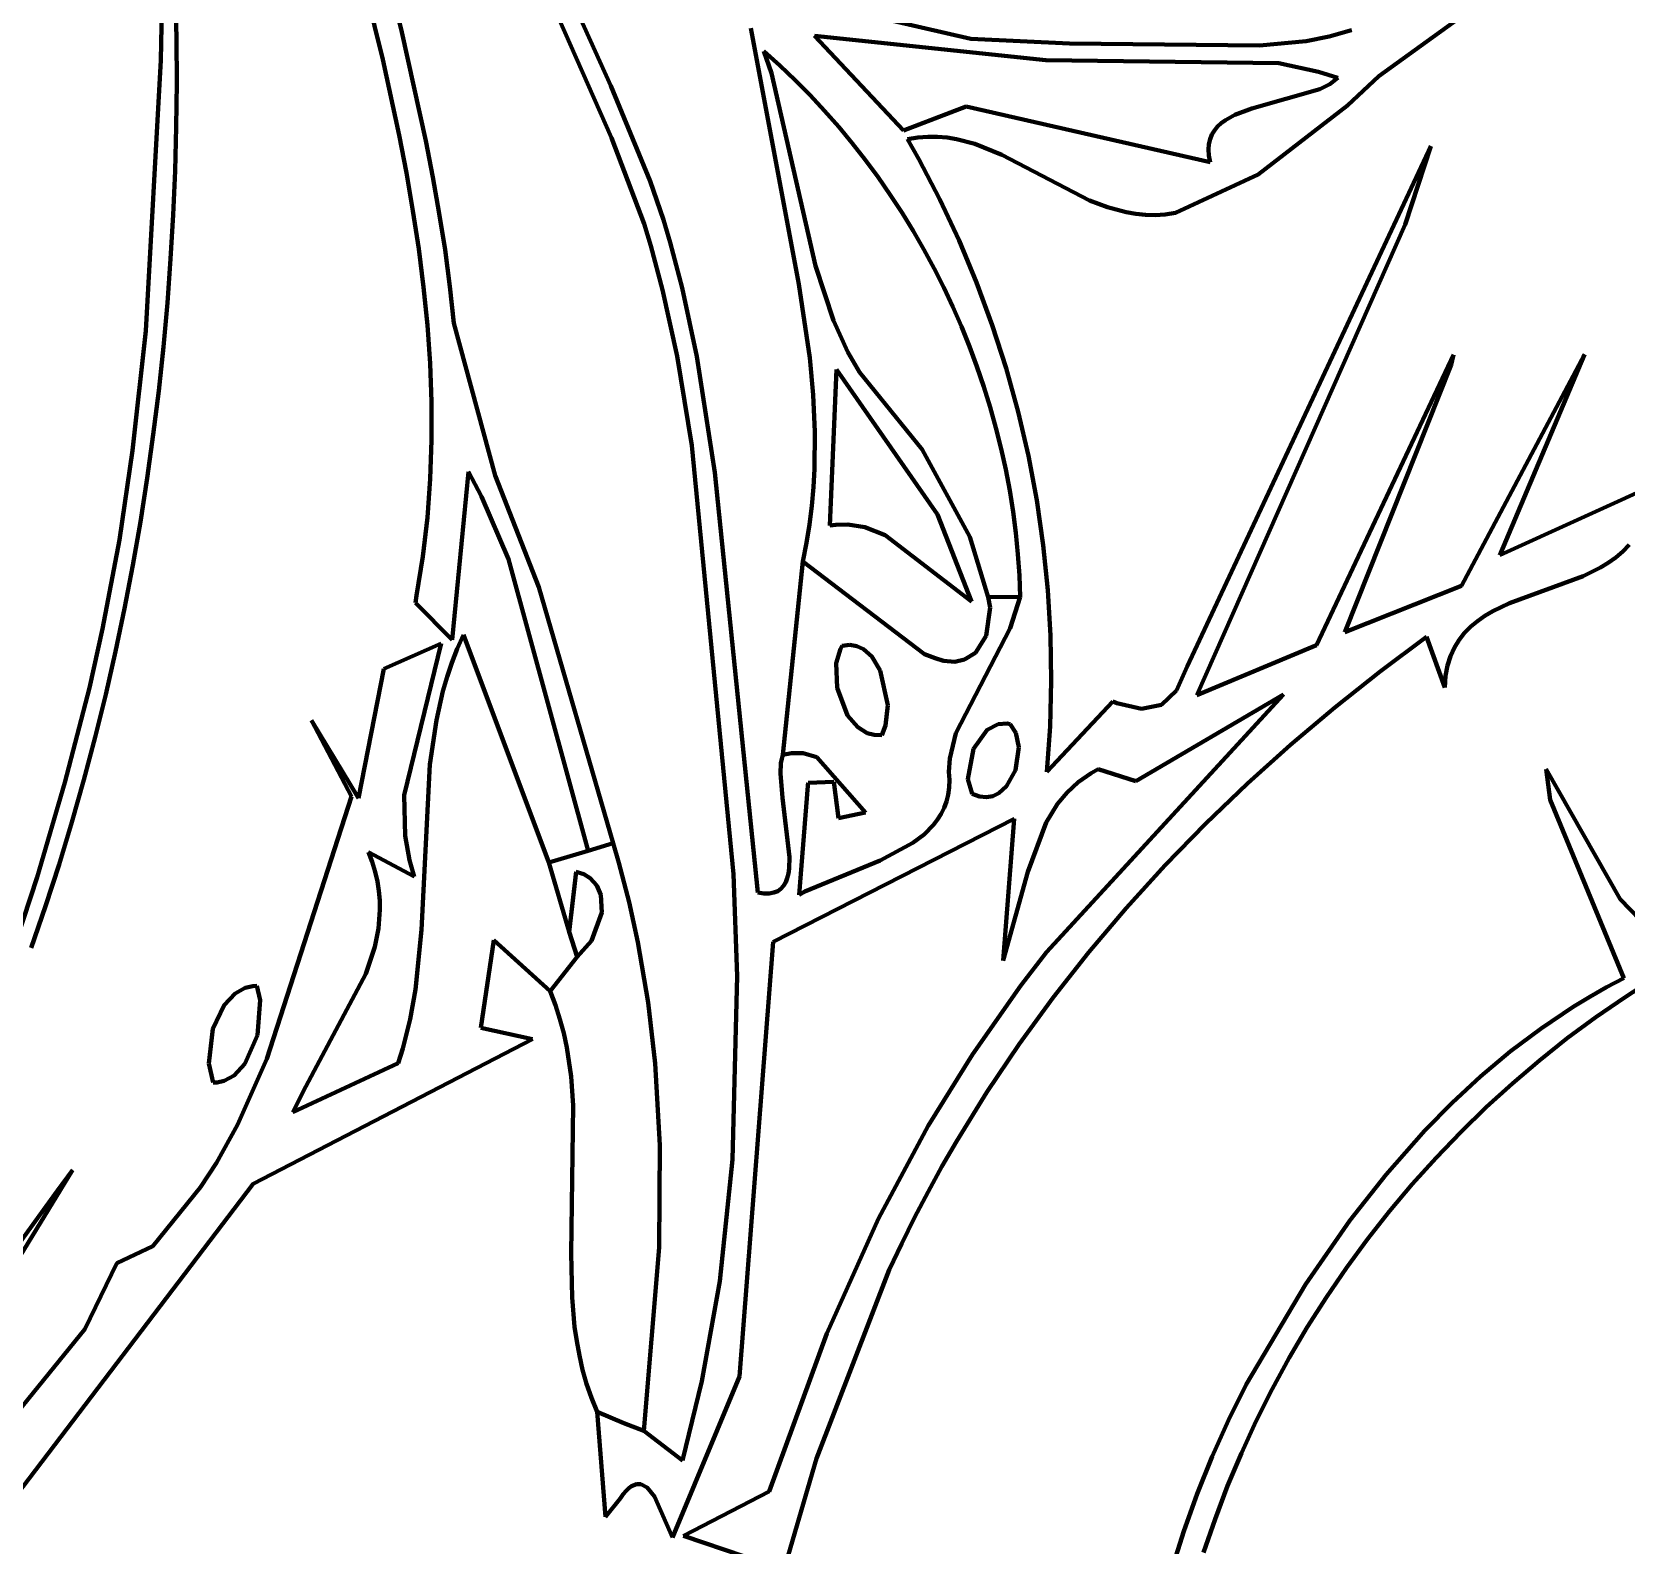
# Model space of a CAD drawing. Header units: millimetres. Extents: x 0 to 10.4, y 0 to 8.2.
# Drawn here: x 8.379 to 9.227, y 2.435 to 3.239 of the extents above; entities that cross this region are included whole.
import ezdxf

# ---------------------------------------------------------------- set-up
doc = ezdxf.new("R2010")
doc.units = ezdxf.units.MM
for name, color, linetype, lineweight in [('color#000000ff', 7, 'CONTINUOUS', 100), ('color#929292ff', 7, 'CONTINUOUS', 100), ('color#ffffffff', 7, 'CONTINUOUS', 100)]:
    doc.layers.add(name, color=color, linetype=linetype, lineweight=lineweight)

msp = doc.modelspace()

# ---------------------------------------------------------------- linework, layer by layer
at = {"layer": 'color#000000ff'}
for p, q in [((8.53913, 3.39231), (8.57569, 3.23902)), ((8.56548, 3.22459), (8.52633, 3.38522)), ((8.4475, 3.22422), (8.44993, 3.3523)), ((8.68709, 3.18297), (8.62357, 3.32679)), ((8.63735, 3.32067), (8.6867, 3.21051)), ((9.1749, 3.27334), (9.09512, 3.21561)), ((8.45537, 3.259), (8.45584, 3.2356)), ((8.81023, 3.2511), (8.87819, 3.23559)), ((8.57569, 3.23902), (8.58844, 3.18136)), ((8.78681, 3.10517), (8.76125, 3.24124)), ((9.06864, 3.23677), (9.08058, 3.24015)), ((8.45584, 3.2356), (8.45595, 3.21219)), ((8.79502, 3.23709), (8.84247, 3.18675)), ((8.91803, 3.22425), (8.79502, 3.23709)), ((8.87819, 3.23559), (8.93065, 3.23312)), ((8.93065, 3.23312), (9.03165, 3.2319)), ((9.03165, 3.2319), (9.05648, 3.23436)), ((9.05648, 3.23436), (9.06864, 3.23677)), ((8.43947, 3.08036), (8.4475, 3.22422)), ((8.57418, 3.18437), (8.56548, 3.22459)), ((8.77662, 3.22142), (8.76821, 3.22896)), ((8.76821, 3.22896), (8.77222, 3.21733)), ((8.7848, 3.21363), (8.77662, 3.22142)), ((9.04198, 3.22253), (8.91803, 3.22425)), ((9.06303, 3.21799), (9.04198, 3.22253)), ((8.77222, 3.21733), (8.79564, 3.11484)), ((8.79275, 3.20558), (8.7848, 3.21363)), ((9.07341, 3.21475), (9.06303, 3.21799)), ((9.06902, 3.21148), (9.07341, 3.21475)), ((9.09512, 3.21561), (9.07852, 3.20003)), ((8.45595, 3.21219), (8.4557, 3.18877)), ((8.6867, 3.21051), (8.70763, 3.15993)), ((8.80047, 3.1973), (8.79275, 3.20558)), ((9.02763, 3.19849), (9.06373, 3.20879)), ((9.06373, 3.20879), (9.06902, 3.21148)), ((8.80795, 3.18879), (8.80047, 3.1973)), ((8.84247, 3.18675), (8.87566, 3.1996)), ((8.87566, 3.1996), (9.00543, 3.17001)), ((9.01864, 3.19513), (9.02763, 3.19849)), ((9.07852, 3.20003), (9.03096, 3.16339)), ((8.4557, 3.18877), (8.45508, 3.16534)), ((8.81518, 3.18006), (8.80795, 3.18879)), ((9.00775, 3.18687), (9.0094, 3.18886)), ((9.0094, 3.18886), (9.01134, 3.19067)), ((9.01134, 3.19067), (9.01354, 3.1923)), ((9.01354, 3.1923), (9.01864, 3.19513)), ((8.57806, 3.16423), (8.57418, 3.18437)), ((8.58844, 3.18136), (8.59218, 3.16208)), ((8.70455, 3.13712), (8.68709, 3.18297)), ((8.82217, 3.17112), (8.81518, 3.18006)), ((8.84999, 3.1831), (8.8446, 3.18222)), ((8.8446, 3.18222), (8.85055, 3.17165)), ((8.85527, 3.18352), (8.84999, 3.1831)), ((8.86045, 3.18349), (8.85527, 3.18352)), ((8.86554, 3.18306), (8.86045, 3.18349)), ((8.87056, 3.18226), (8.86554, 3.18306)), ((8.88036, 3.17969), (8.87056, 3.18226)), ((8.89466, 3.17394), (8.88036, 3.17969)), ((9.00459, 3.17667), (9.00481, 3.17958)), ((9.00481, 3.17958), (9.00543, 3.18225)), ((9.00543, 3.18225), (9.00642, 3.18467)), ((9.00642, 3.18467), (9.00775, 3.18687)), ((8.82891, 3.16198), (8.82217, 3.17112)), ((8.85055, 3.17165), (8.86175, 3.15018)), ((8.94131, 3.14968), (8.89466, 3.17394)), ((8.99326, 2.90195), (9.12273, 3.17851)), ((9.00479, 3.17348), (9.00459, 3.17667)), ((9.00543, 3.17001), (9.00479, 3.17348)), ((9.12273, 3.17851), (9.10913, 3.13686)), ((8.45508, 3.16534), (8.45409, 3.14193)), ((8.58157, 3.14406), (8.57806, 3.16423)), ((8.59218, 3.16208), (8.59559, 3.14275)), ((8.83539, 3.15264), (8.82891, 3.16198)), ((9.03096, 3.16339), (8.98702, 3.14303)), ((8.70763, 3.15993), (8.71476, 3.13932)), ((8.84161, 3.14312), (8.83539, 3.15264)), ((8.86175, 3.15018), (8.87199, 3.12829)), ((8.95094, 3.14598), (8.94131, 3.14968)), ((8.96081, 3.14332), (8.95094, 3.14598)), ((8.45409, 3.14193), (8.45273, 3.11853)), ((8.58464, 3.12386), (8.58157, 3.14406)), ((8.59559, 3.14275), (8.59862, 3.12338)), ((8.70803, 3.12553), (8.70455, 3.13712)), ((8.71476, 3.13932), (8.71831, 3.12731)), ((8.84756, 3.13342), (8.84161, 3.14312)), ((8.96587, 3.14246), (8.96081, 3.14332)), ((8.971, 3.14197), (8.96587, 3.14246)), ((8.97624, 3.14188), (8.971, 3.14197)), ((8.98157, 3.14222), (8.97624, 3.14188)), ((8.98702, 3.14303), (8.98157, 3.14222)), ((9.10913, 3.13686), (8.99841, 2.88671)), ((8.85325, 3.12355), (8.84756, 3.13342)), ((8.87199, 3.12829), (8.88129, 3.10603)), ((8.58721, 3.10361), (8.58464, 3.12386)), ((8.59862, 3.12338), (8.60121, 3.10395)), ((8.71429, 3.1022), (8.70803, 3.12553)), ((8.71831, 3.12731), (8.72466, 3.10315)), ((8.85866, 3.11353), (8.85325, 3.12355)), ((8.45273, 3.11853), (8.451, 3.09515)), ((8.79564, 3.11484), (8.80517, 3.08574)), ((8.86379, 3.10336), (8.85866, 3.11353)), ((8.58924, 3.08333), (8.58721, 3.10361)), ((8.60121, 3.10395), (8.60332, 3.08447)), ((8.72466, 3.10315), (8.73252, 3.06661)), ((8.79258, 3.06602), (8.78681, 3.10517)), ((8.86864, 3.09305), (8.86379, 3.10336)), ((8.88129, 3.10603), (8.88962, 3.08343)), ((8.451, 3.09515), (8.44889, 3.07181)), ((8.72206, 3.06693), (8.71429, 3.1022)), ((8.80517, 3.08574), (8.81288, 3.06904)), ((8.87321, 3.0826), (8.86864, 3.09305)), ((8.43252, 3.01675), (8.43947, 3.08036)), ((8.59067, 3.06299), (8.58924, 3.08333)), ((8.60332, 3.08447), (8.6253, 3.00342)), ((8.87748, 3.07203), (8.87321, 3.0826)), ((8.88962, 3.08343), (8.89699, 3.06052)), ((8.44889, 3.07181), (8.4464, 3.0485)), ((8.81288, 3.06904), (8.81909, 3.0583)), ((8.88146, 3.06135), (8.87748, 3.07203)), ((8.59144, 3.0426), (8.59067, 3.06299)), ((8.72993, 3.01947), (8.72206, 3.06693)), ((8.73252, 3.06661), (8.74209, 3.00509)), ((8.79441, 3.0464), (8.79258, 3.06602)), ((8.88514, 3.05057), (8.88146, 3.06135)), ((8.89699, 3.06052), (8.90338, 3.03733)), ((9.06204, 2.91323), (9.13484, 3.06758)), ((9.13363, 3.06223), (9.07708, 2.92016)), ((9.13484, 3.06758), (9.13363, 3.06223)), ((9.13901, 2.94487), (9.20455, 3.0678)), ((9.20455, 3.0678), (9.15948, 2.96112)), ((8.80676, 3.05971), (8.80315, 2.97683)), ((8.8604, 2.98265), (8.80676, 3.05971)), ((8.81909, 3.0583), (8.85232, 3.0173)), ((8.4464, 3.0485), (8.44353, 3.02523)), ((8.7953, 3.02674), (8.79441, 3.0464)), ((8.88851, 3.03969), (8.88514, 3.05057)), ((8.5915, 3.02215), (8.59144, 3.0426)), ((8.89158, 3.02872), (8.88851, 3.03969)), ((8.90338, 3.03733), (8.9088, 3.0139)), ((9.15948, 2.96112), (9.32394, 3.03604)), ((8.79512, 3.00705), (8.7953, 3.02674)), ((8.89433, 3.01768), (8.89158, 3.02872)), ((8.44353, 3.02523), (8.44028, 3.00202)), ((8.59079, 3.00164), (8.5915, 3.02215)), ((8.75208, 2.79149), (8.72993, 3.01947)), ((8.89676, 3.00656), (8.89433, 3.01768)), ((8.42547, 2.96926), (8.43252, 3.01675)), ((8.85232, 3.0173), (8.87759, 2.97092)), ((8.9088, 3.0139), (8.91322, 2.99025)), ((8.44028, 3.00202), (8.43665, 2.97887)), ((8.58927, 2.98106), (8.59079, 3.00164)), ((8.61118, 3.00531), (8.60246, 2.91605)), ((8.61805, 2.99237), (8.61118, 3.00531)), ((8.6253, 3.00342), (8.64842, 2.94409)), ((8.74209, 3.00509), (8.76501, 2.78176)), ((8.79456, 2.99719), (8.79512, 3.00705)), ((8.89888, 2.99539), (8.89676, 3.00656)), ((8.63245, 2.95894), (8.61805, 2.99237)), ((8.79368, 2.98733), (8.79456, 2.99719)), ((8.90066, 2.98416), (8.89888, 2.99539)), ((8.79244, 2.97745), (8.79368, 2.98733)), ((8.90212, 2.97289), (8.90066, 2.98416)), ((8.91322, 2.99025), (8.91665, 2.96644)), ((8.43665, 2.97887), (8.43262, 2.95579)), ((8.58687, 2.96041), (8.58927, 2.98106)), ((8.79082, 2.96757), (8.79244, 2.97745)), ((8.80315, 2.97683), (8.80647, 2.97723)), ((8.80647, 2.97723), (8.81283, 2.97735)), ((8.81283, 2.97735), (8.82176, 2.976)), ((8.82176, 2.976), (8.8327, 2.9718)), ((8.87848, 2.93651), (8.8604, 2.98265)), ((8.41657, 2.92199), (8.42547, 2.96926)), ((8.78882, 2.95768), (8.79082, 2.96757)), ((8.8327, 2.9718), (8.87848, 2.93651)), ((8.87759, 2.97092), (8.88745, 2.93885)), ((8.90324, 2.96159), (8.90212, 2.97289)), ((8.58353, 2.93968), (8.58687, 2.96041)), ((8.67467, 2.80403), (8.63245, 2.95894)), ((8.90402, 2.95027), (8.90324, 2.96159)), ((8.91665, 2.96644), (8.91908, 2.94248)), ((9.22114, 2.95991), (9.21716, 2.95706)), ((9.22483, 2.96307), (9.22114, 2.95991)), ((9.2282, 2.96659), (9.22483, 2.96307)), ((8.43262, 2.95579), (8.42821, 2.93279)), ((8.85362, 2.90856), (8.78882, 2.95768)), ((8.90446, 2.93893), (8.90402, 2.95027)), ((9.20384, 2.95001), (9.16469, 2.93553)), ((9.21293, 2.95448), (9.20384, 2.95001)), ((9.21716, 2.95706), (9.21293, 2.95448)), ((8.64842, 2.94409), (8.68796, 2.80806)), ((8.91908, 2.94248), (8.92051, 2.91841)), ((9.07708, 2.92016), (9.13901, 2.94487)), ((8.58292, 2.93575), (8.58353, 2.93968)), ((8.60246, 2.91605), (8.58292, 2.93575)), ((8.88848, 2.93321), (8.88643, 2.91821)), ((8.88745, 2.93885), (8.88848, 2.93321)), ((8.89917, 2.92223), (8.90446, 2.93893)), ((9.16469, 2.93553), (9.15569, 2.93126)), ((8.42821, 2.93279), (8.4234, 2.90986)), ((9.14759, 2.92611), (9.14397, 2.92312)), ((9.15151, 2.92881), (9.14759, 2.92611)), ((9.15569, 2.93126), (9.15151, 2.92881)), ((8.40951, 2.89062), (8.41657, 2.92199)), ((8.6051, 2.91139), (8.60836, 2.9188)), ((8.60836, 2.9188), (8.65377, 2.7977)), ((8.87014, 2.86651), (8.89917, 2.92223)), ((8.88643, 2.91821), (8.88062, 2.90928)), ((8.92051, 2.91841), (8.92092, 2.89427)), ((9.12041, 2.9177), (9.09576, 2.8993)), ((9.13016, 2.8908), (9.12041, 2.9177)), ((9.13779, 2.91611), (9.13529, 2.91201)), ((9.14069, 2.9198), (9.13779, 2.91611)), ((9.14397, 2.92312), (9.14069, 2.9198)), ((8.4234, 2.90986), (8.4182, 2.88703)), ((8.56617, 2.90064), (8.59657, 2.91412)), ((8.59657, 2.91412), (8.57689, 2.83362)), ((8.60223, 2.90392), (8.6051, 2.91139)), ((8.80667, 2.90375), (8.80888, 2.91136)), ((8.80888, 2.91136), (8.80976, 2.91299)), ((8.80976, 2.91299), (8.81389, 2.91341)), ((8.81389, 2.91341), (8.81766, 2.91275)), ((8.81766, 2.91275), (8.82107, 2.91113)), ((8.82107, 2.91113), (8.82548, 2.90718)), ((8.85922, 2.90634), (8.85362, 2.90856)), ((8.88062, 2.90928), (8.87486, 2.90558)), ((8.99841, 2.88671), (9.06204, 2.91323)), ((9.13529, 2.91201), (9.13325, 2.90747)), ((8.5527, 2.8319), (8.56617, 2.90064)), ((8.59971, 2.89637), (8.60223, 2.90392)), ((8.80708, 2.89054), (8.80667, 2.90375)), ((8.82548, 2.90718), (8.83, 2.89976)), ((8.83, 2.89976), (8.83403, 2.88146)), ((8.86362, 2.90494), (8.85922, 2.90634)), ((8.86962, 2.90442), (8.86362, 2.90494)), ((8.87486, 2.90558), (8.86962, 2.90442)), ((8.98763, 2.88913), (8.99326, 2.90195)), ((9.09576, 2.8993), (9.07166, 2.88015)), ((9.13168, 2.90244), (9.13064, 2.8969)), ((9.13325, 2.90747), (9.13168, 2.90244)), ((8.39649, 2.8403), (8.40951, 2.89062)), ((8.59752, 2.88876), (8.59971, 2.89637)), ((8.81265, 2.87591), (8.80708, 2.89054)), ((8.92092, 2.89427), (8.92031, 2.87008)), ((9.13064, 2.8969), (9.13016, 2.8908)), ((8.4182, 2.88703), (8.4126, 2.8643)), ((8.59403, 2.87337), (8.59752, 2.88876)), ((8.91848, 2.75005), (9.04451, 2.88703)), ((8.91867, 2.84589), (8.95378, 2.8833)), ((8.95378, 2.8833), (8.95585, 2.88244)), ((8.95585, 2.88244), (8.96893, 2.87937)), ((9.04451, 2.88703), (8.96585, 2.84097)), ((8.97952, 2.8816), (8.98763, 2.88913)), ((8.81804, 2.86962), (8.81265, 2.87591)), ((8.83403, 2.88146), (8.83291, 2.87064)), ((8.96893, 2.87937), (8.97952, 2.8816)), ((9.07166, 2.88015), (9.04814, 2.86027)), ((8.54884, 2.83285), (8.52759, 2.87331)), ((8.52759, 2.87331), (8.5527, 2.8319)), ((8.59061, 2.84991), (8.59403, 2.87337)), ((8.82302, 2.86657), (8.81804, 2.86962)), ((8.82676, 2.86553), (8.82302, 2.86657)), ((8.83081, 2.86541), (8.82676, 2.86553)), ((8.83291, 2.87064), (8.83081, 2.86541)), ((8.86698, 2.8531), (8.87014, 2.86651)), ((8.88695, 2.8682), (8.87958, 2.85817)), ((8.89265, 2.8712), (8.88695, 2.8682)), ((8.89748, 2.87158), (8.89265, 2.8712)), ((8.89917, 2.87128), (8.89748, 2.87158)), ((8.90207, 2.86663), (8.89917, 2.87128)), ((8.90372, 2.85908), (8.90207, 2.86663)), ((8.92031, 2.87008), (8.91867, 2.84589)), ((8.4126, 2.8643), (8.4066, 2.84167)), ((8.87958, 2.85817), (8.87655, 2.84198)), ((8.90196, 2.84692), (8.90372, 2.85908)), ((9.04814, 2.86027), (9.02526, 2.83966)), ((8.58607, 2.76203), (8.59061, 2.84991)), ((8.77696, 2.84512), (8.77722, 2.85056)), ((8.77722, 2.85056), (8.77764, 2.85291)), ((8.77764, 2.85291), (8.77828, 2.855)), ((8.77828, 2.855), (8.78285, 2.85588)), ((8.78285, 2.85588), (8.78905, 2.85588)), ((8.78905, 2.85588), (8.79625, 2.85375)), ((8.79625, 2.85375), (8.8222, 2.82437)), ((8.8665, 2.84602), (8.86698, 2.8531)), ((8.38171, 2.7899), (8.39649, 2.8403)), ((8.4066, 2.84167), (8.4002, 2.81915)), ((8.77809, 2.83213), (8.77696, 2.84512)), ((8.79163, 2.84018), (8.7915, 2.83859)), ((8.80534, 2.84064), (8.79163, 2.84018)), ((8.80792, 2.82128), (8.80534, 2.84064)), ((8.86678, 2.84167), (8.8665, 2.84602)), ((8.86664, 2.83758), (8.86678, 2.84167)), ((8.87655, 2.84198), (8.87883, 2.83424)), ((8.89719, 2.83825), (8.90196, 2.84692)), ((8.93527, 2.84049), (8.92938, 2.83503)), ((8.94212, 2.8453), (8.93527, 2.84049)), ((8.94595, 2.84744), (8.94212, 2.8453)), ((8.96585, 2.84097), (8.94595, 2.84744)), ((9.02526, 2.83966), (9.00305, 2.81833)), ((9.18615, 2.83098), (9.18416, 2.84738)), ((9.18416, 2.84738), (9.22348, 2.77834)), ((8.50381, 2.69345), (8.54884, 2.83285)), ((8.57689, 2.83362), (8.5774, 2.812)), ((8.78183, 2.80052), (8.77809, 2.83213)), ((8.7915, 2.83859), (8.78699, 2.78062)), ((8.86522, 2.83013), (8.86612, 2.83374)), ((8.86612, 2.83374), (8.86664, 2.83758)), ((8.87883, 2.83424), (8.8828, 2.83275)), ((8.8828, 2.83275), (8.88652, 2.8324)), ((8.88652, 2.8324), (8.88998, 2.83305)), ((8.88998, 2.83305), (8.89312, 2.83459)), ((8.89312, 2.83459), (8.89719, 2.83825)), ((8.92938, 2.83503), (8.92436, 2.829)), ((8.8222, 2.82437), (8.80792, 2.82128)), ((8.86055, 2.82056), (8.86242, 2.82355)), ((8.86242, 2.82355), (8.86398, 2.82673)), ((8.86398, 2.82673), (8.86522, 2.83013)), ((8.92436, 2.829), (8.91822, 2.81903)), ((9.22534, 2.73628), (9.18615, 2.83098)), ((8.4002, 2.81915), (8.39339, 2.79676)), ((8.90132, 2.82101), (8.77308, 2.7556)), ((8.85334, 2.81265), (8.8584, 2.81775)), ((8.8584, 2.81775), (8.86055, 2.82056)), ((8.89544, 2.74573), (8.90132, 2.82101)), ((8.91822, 2.81903), (8.90847, 2.79278)), ((9.00305, 2.81833), (8.98158, 2.79629)), ((8.5774, 2.812), (8.57972, 2.79899)), ((8.68796, 2.80806), (8.67467, 2.80403)), ((8.83, 2.79887), (8.84742, 2.80815)), ((8.84742, 2.80815), (8.85334, 2.81265)), ((8.58223, 2.79031), (8.55786, 2.8033)), ((8.55786, 2.8033), (8.55989, 2.79806)), ((8.55989, 2.79806), (8.56149, 2.79288)), ((8.57972, 2.79899), (8.58223, 2.79031)), ((8.65377, 2.7977), (8.66464, 2.76086)), ((8.78161, 2.79454), (8.78183, 2.80052)), ((8.78999, 2.78227), (8.83, 2.79887)), ((8.3707, 2.75651), (8.38171, 2.7899)), ((8.39339, 2.79676), (8.38618, 2.77449)), ((8.56149, 2.79288), (8.56267, 2.78773)), ((8.75403, 2.73743), (8.75208, 2.79149)), ((8.77975, 2.78724), (8.78061, 2.78942)), ((8.78061, 2.78942), (8.78122, 2.79186)), ((8.78122, 2.79186), (8.78161, 2.79454)), ((8.90847, 2.79278), (8.89544, 2.74573)), ((8.98158, 2.79629), (8.96087, 2.77355)), ((8.56267, 2.78773), (8.56347, 2.78264)), ((8.56347, 2.78264), (8.5639, 2.77759)), ((8.76501, 2.78176), (8.76822, 2.78131)), ((8.76822, 2.78131), (8.77102, 2.78131)), ((8.77102, 2.78131), (8.77344, 2.78175)), ((8.77344, 2.78175), (8.7755, 2.78258)), ((8.7755, 2.78258), (8.77722, 2.7838)), ((8.77722, 2.7838), (8.77863, 2.78536)), ((8.77863, 2.78536), (8.77975, 2.78724)), ((8.78699, 2.78062), (8.78999, 2.78227)), ((8.38618, 2.77449), (8.37855, 2.75236)), ((8.56398, 2.77258), (8.56317, 2.76268)), ((8.5639, 2.77759), (8.56398, 2.77258)), ((8.96087, 2.77355), (8.94099, 2.7501)), ((9.22348, 2.77834), (9.23429, 2.76703)), ((8.56317, 2.76268), (8.56122, 2.75294)), ((8.58285, 2.73017), (8.58607, 2.76203)), ((8.62453, 2.75649), (8.61774, 2.70989)), ((8.65451, 2.72935), (8.62453, 2.75649)), ((8.66464, 2.76086), (8.66886, 2.74768)), ((8.77308, 2.7556), (8.75516, 2.52459)), ((8.56122, 2.75294), (8.55652, 2.73857)), ((8.66886, 2.74768), (8.65451, 2.72935)), ((8.90474, 2.73234), (8.91848, 2.75005)), ((8.94099, 2.7501), (8.92196, 2.72597)), ((8.55652, 2.73857), (8.52458, 2.67867)), ((8.58004, 2.71441), (8.58285, 2.73017)), ((8.75154, 2.63993), (8.75403, 2.73743)), ((8.87902, 2.69577), (8.90474, 2.73234)), ((9.20725, 2.72638), (9.21621, 2.73147)), ((9.21621, 2.73147), (9.22534, 2.73628)), ((9.24197, 2.73638), (9.22605, 2.72623)), ((8.92196, 2.72597), (8.90385, 2.70115)), ((9.18139, 2.7096), (9.19846, 2.72104)), ((9.19846, 2.72104), (9.20725, 2.72638)), ((9.22605, 2.72623), (9.2105, 2.71554)), ((8.57615, 2.69882), (8.58004, 2.71441)), ((9.2105, 2.71554), (9.19532, 2.70432)), ((8.61774, 2.70989), (8.64518, 2.70393)), ((9.16499, 2.69723), (9.18139, 2.7096)), ((9.19532, 2.70432), (9.18054, 2.69258)), ((8.64518, 2.70393), (8.49668, 2.62705)), ((8.57374, 2.6911), (8.57615, 2.69882)), ((8.85554, 2.65778), (8.87902, 2.69577)), ((8.90385, 2.70115), (8.8867, 2.67566)), ((9.14924, 2.684), (9.16499, 2.69723)), ((8.4883, 2.65836), (8.50381, 2.69345)), ((8.51771, 2.66513), (8.57374, 2.6911)), ((9.18054, 2.69258), (9.16615, 2.68035)), ((8.52458, 2.67867), (8.51771, 2.66513)), ((9.13413, 2.66999), (9.14924, 2.684)), ((9.16615, 2.68035), (9.15218, 2.66764)), ((8.8867, 2.67566), (8.87055, 2.6495)), ((9.11964, 2.65525), (9.13413, 2.66999)), ((9.15218, 2.66764), (9.13865, 2.65447)), ((8.47708, 2.63816), (8.4883, 2.65836)), ((8.82917, 2.60859), (8.85554, 2.65778)), ((9.09906, 2.63198), (9.11964, 2.65525)), ((9.13865, 2.65447), (9.12555, 2.64086)), ((8.87055, 2.6495), (8.86286, 2.63617)), ((8.46861, 2.62513), (8.47708, 2.63816)), ((8.74466, 2.57532), (8.75154, 2.63993)), ((9.12555, 2.64086), (9.11292, 2.62681)), ((8.4006, 2.63425), (8.33662, 2.52982)), ((8.39258, 2.62341), (8.4006, 2.63425)), ((8.86286, 2.63617), (8.85544, 2.62268)), ((9.0798, 2.6075), (9.09906, 2.63198)), ((8.3517, 2.56709), (8.39258, 2.62341)), ((8.49668, 2.62705), (8.354, 2.4396)), ((8.44327, 2.59378), (8.46861, 2.62513)), ((8.85544, 2.62268), (8.8483, 2.60902)), ((9.11292, 2.62681), (9.10076, 2.61236)), ((9.10076, 2.61236), (9.08908, 2.59751)), ((8.80159, 2.54748), (8.82917, 2.60859)), ((8.8483, 2.60902), (8.84144, 2.59521)), ((9.0561, 2.57342), (9.0798, 2.6075)), ((8.84144, 2.59521), (8.83486, 2.58123)), ((9.08908, 2.59751), (9.0779, 2.58228)), ((8.42408, 2.58474), (8.44327, 2.59378)), ((8.40705, 2.54973), (8.42408, 2.58474)), ((8.83486, 2.58123), (8.79613, 2.48095)), ((9.0779, 2.58228), (9.06723, 2.56669)), ((8.73516, 2.52204), (8.74466, 2.57532)), ((9.02458, 2.5204), (9.0561, 2.57342)), ((9.06723, 2.56669), (9.05709, 2.55075)), ((8.33869, 2.46543), (8.40705, 2.54973)), ((8.77105, 2.46346), (8.80159, 2.54748)), ((9.05709, 2.55075), (9.04748, 2.53449)), ((9.04748, 2.53449), (9.03843, 2.51791)), ((8.75516, 2.52459), (8.71965, 2.43897)), ((8.72483, 2.47994), (8.73516, 2.52204)), ((9.01515, 2.50136), (9.02458, 2.5204)), ((9.03843, 2.51791), (9.02995, 2.50104)), ((8.68398, 2.44992), (8.67949, 2.50578)), ((8.67949, 2.50578), (8.69363, 2.49985)), ((9.00649, 2.48197), (9.01515, 2.50136)), ((9.02995, 2.50104), (9.02204, 2.48389)), ((8.69363, 2.49985), (8.70429, 2.49571)), ((8.70429, 2.49571), (8.72483, 2.47994)), ((9.02204, 2.48389), (9.01473, 2.46649)), ((8.79613, 2.48095), (8.76802, 2.3845)), ((8.9986, 2.46229), (9.00649, 2.48197)), ((8.70036, 2.46736), (8.69773, 2.46623)), ((8.7028, 2.46735), (8.70036, 2.46736)), ((8.70614, 2.46558), (8.7028, 2.46735)), ((8.69187, 2.45999), (8.68398, 2.44992)), ((8.69342, 2.4621), (8.69187, 2.45999)), ((8.6949, 2.46383), (8.69342, 2.4621)), ((8.69634, 2.4652), (8.6949, 2.46383)), ((8.69773, 2.46623), (8.69634, 2.4652)), ((8.71003, 2.46075), (8.70614, 2.46558)), ((8.71965, 2.43897), (8.71003, 2.46075)), ((8.72546, 2.4399), (8.77105, 2.46346)), ((8.99148, 2.44232), (8.9986, 2.46229)), ((9.01473, 2.46649), (9.00803, 2.44883)), ((8.98514, 2.4221), (8.99148, 2.44232)), ((9.00803, 2.44883), (9.00195, 2.43095)), ((8.75793, 2.42882), (8.72546, 2.4399))]:
    msp.add_line(p, q, dxfattribs=at)
at = {"layer": 'color#929292ff'}
for p, q in [((8.77828, 2.855), (8.78882, 2.95768)), ((8.78882, 2.95768), (8.85362, 2.90856)), ((8.88643, 2.91821), (8.88848, 2.93321)), ((8.88745, 2.93885), (8.90446, 2.93893)), ((8.88848, 2.93321), (8.88745, 2.93885)), ((8.90446, 2.93893), (8.89917, 2.92223)), ((8.89917, 2.92223), (8.87014, 2.86651)), ((8.88062, 2.90928), (8.88643, 2.91821)), ((8.80888, 2.91136), (8.80667, 2.90375)), ((8.80976, 2.91299), (8.80888, 2.91136)), ((8.81389, 2.91341), (8.80976, 2.91299)), ((8.81766, 2.91275), (8.81389, 2.91341)), ((8.82107, 2.91113), (8.81766, 2.91275)), ((8.82548, 2.90718), (8.82107, 2.91113)), ((8.85362, 2.90856), (8.85922, 2.90634)), ((8.87486, 2.90558), (8.88062, 2.90928)), ((8.80667, 2.90375), (8.80708, 2.89054)), ((8.83, 2.89976), (8.82548, 2.90718)), ((8.83403, 2.88146), (8.83, 2.89976)), ((8.85922, 2.90634), (8.86362, 2.90494)), ((8.86362, 2.90494), (8.86962, 2.90442)), ((8.86962, 2.90442), (8.87486, 2.90558)), ((8.80708, 2.89054), (8.81265, 2.87591)), ((8.81265, 2.87591), (8.81804, 2.86962)), ((8.83291, 2.87064), (8.83403, 2.88146)), ((8.81804, 2.86962), (8.82302, 2.86657)), ((8.82302, 2.86657), (8.82676, 2.86553)), ((8.82676, 2.86553), (8.83081, 2.86541)), ((8.83081, 2.86541), (8.83291, 2.87064)), ((8.87014, 2.86651), (8.86698, 2.8531)), ((8.87958, 2.85817), (8.88695, 2.8682)), ((8.88695, 2.8682), (8.89265, 2.8712)), ((8.89265, 2.8712), (8.89748, 2.87158)), ((8.89748, 2.87158), (8.89917, 2.87128)), ((8.89917, 2.87128), (8.90207, 2.86663)), ((8.90207, 2.86663), (8.90372, 2.85908)), ((8.87655, 2.84198), (8.87958, 2.85817)), ((8.90372, 2.85908), (8.90196, 2.84692)), ((8.78285, 2.85588), (8.77828, 2.855)), ((8.78905, 2.85588), (8.78285, 2.85588)), ((8.79625, 2.85375), (8.78905, 2.85588)), ((8.8222, 2.82437), (8.79625, 2.85375)), ((8.86698, 2.8531), (8.8665, 2.84602)), ((8.7915, 2.83859), (8.79163, 2.84018)), ((8.79163, 2.84018), (8.80534, 2.84064)), ((8.80534, 2.84064), (8.80792, 2.82128)), ((8.8665, 2.84602), (8.86678, 2.84167)), ((8.86678, 2.84167), (8.86664, 2.83758)), ((8.87883, 2.83424), (8.87655, 2.84198)), ((8.90196, 2.84692), (8.89719, 2.83825)), ((8.78699, 2.78062), (8.7915, 2.83859)), ((8.86612, 2.83374), (8.86522, 2.83013)), ((8.86664, 2.83758), (8.86612, 2.83374)), ((8.8828, 2.83275), (8.87883, 2.83424)), ((8.88652, 2.8324), (8.8828, 2.83275)), ((8.88998, 2.83305), (8.88652, 2.8324)), ((8.89312, 2.83459), (8.88998, 2.83305)), ((8.89719, 2.83825), (8.89312, 2.83459)), ((8.80792, 2.82128), (8.8222, 2.82437)), ((8.86242, 2.82355), (8.86055, 2.82056)), ((8.86398, 2.82673), (8.86242, 2.82355)), ((8.86522, 2.83013), (8.86398, 2.82673)), ((8.8584, 2.81775), (8.85334, 2.81265)), ((8.86055, 2.82056), (8.8584, 2.81775)), ((8.67467, 2.80403), (8.68796, 2.80806)), ((8.68796, 2.80806), (8.69106, 2.79764)), ((8.84742, 2.80815), (8.83, 2.79887)), ((8.85334, 2.81265), (8.84742, 2.80815)), ((8.65377, 2.7977), (8.67467, 2.80403)), ((8.66464, 2.76086), (8.65377, 2.7977)), ((8.69106, 2.79764), (8.69658, 2.77664)), ((8.83, 2.79887), (8.78999, 2.78227)), ((8.66832, 2.7928), (8.66464, 2.76086)), ((8.67243, 2.79147), (8.66832, 2.7928)), ((8.67575, 2.78949), (8.67243, 2.79147)), ((8.67936, 2.78552), (8.67575, 2.78949)), ((8.68146, 2.78062), (8.67936, 2.78552)), ((8.68196, 2.7712), (8.68146, 2.78062)), ((8.78999, 2.78227), (8.78699, 2.78062)), ((8.69658, 2.77664), (8.70122, 2.75545)), ((8.67653, 2.75606), (8.68196, 2.7712)), ((8.66886, 2.74768), (8.67653, 2.75606)), ((8.70122, 2.75545), (8.70664, 2.72337)), ((8.65451, 2.72935), (8.66886, 2.74768)), ((8.48702, 2.72819), (8.49238, 2.73115)), ((8.49238, 2.73115), (8.49637, 2.73211)), ((8.49637, 2.73211), (8.49849, 2.73226)), ((8.49849, 2.73226), (8.50037, 2.72457)), ((8.47512, 2.70943), (8.48112, 2.72198)), ((8.48112, 2.72198), (8.48702, 2.72819)), ((8.50037, 2.72457), (8.49885, 2.70592)), ((8.65734, 2.72197), (8.65451, 2.72935)), ((8.65974, 2.71452), (8.65734, 2.72197)), ((8.70664, 2.72337), (8.71033, 2.69099)), ((8.66173, 2.707), (8.65974, 2.71452)), ((8.473, 2.69087), (8.47512, 2.70943)), ((8.49885, 2.70592), (8.49224, 2.69072)), ((8.66336, 2.69942), (8.66173, 2.707)), ((8.66564, 2.6841), (8.66336, 2.69942)), ((8.47539, 2.68081), (8.473, 2.69087)), ((8.49224, 2.69072), (8.48648, 2.68447)), ((8.71033, 2.69099), (8.71282, 2.64754)), ((8.47743, 2.68084), (8.47539, 2.68081)), ((8.48128, 2.68164), (8.47743, 2.68084)), ((8.48648, 2.68447), (8.48128, 2.68164)), ((8.66683, 2.66861), (8.66564, 2.6841)), ((8.66566, 2.58997), (8.66683, 2.66861)), ((8.71282, 2.64754), (8.71249, 2.59306)), ((8.66616, 2.5665), (8.66566, 2.58997)), ((8.71249, 2.59306), (8.70429, 2.49571)), ((8.66753, 2.55101), (8.66616, 2.5665)), ((8.66863, 2.54333), (8.66753, 2.55101)), ((8.67004, 2.5357), (8.66863, 2.54333)), ((8.67179, 2.52813), (8.67004, 2.5357)), ((8.67393, 2.52061), (8.67179, 2.52813)), ((8.67649, 2.51316), (8.67393, 2.52061)), ((8.67949, 2.50578), (8.67649, 2.51316)), ((8.69363, 2.49985), (8.67949, 2.50578)), ((8.70429, 2.49571), (8.69363, 2.49985))]:
    msp.add_line(p, q, dxfattribs=at)
at = {"layer": 'color#ffffffff'}
for p, q in [((8.57569, 3.23902), (8.53913, 3.39231)), ((8.52633, 3.38522), (8.56548, 3.22459)), ((8.44993, 3.3523), (8.4475, 3.22422)), ((8.62357, 3.32679), (8.68709, 3.18297)), ((8.6867, 3.21051), (8.63735, 3.32067)), ((9.09512, 3.21561), (9.1749, 3.27334)), ((8.45584, 3.2356), (8.45537, 3.259)), ((8.87819, 3.23559), (8.81023, 3.2511)), ((8.58844, 3.18136), (8.57569, 3.23902)), ((8.76125, 3.24124), (8.78681, 3.10517)), ((9.08058, 3.24015), (9.06864, 3.23677)), ((8.45595, 3.21219), (8.45584, 3.2356)), ((8.79502, 3.23709), (8.91803, 3.22425)), ((8.84247, 3.18675), (8.79502, 3.23709)), ((8.93065, 3.23312), (8.87819, 3.23559)), ((9.03165, 3.2319), (8.93065, 3.23312)), ((9.05648, 3.23436), (9.03165, 3.2319)), ((9.06864, 3.23677), (9.05648, 3.23436)), ((8.4475, 3.22422), (8.43947, 3.08036)), ((8.56548, 3.22459), (8.57418, 3.18437)), ((8.76821, 3.22896), (8.77662, 3.22142)), ((8.77222, 3.21733), (8.76821, 3.22896)), ((8.77662, 3.22142), (8.7848, 3.21363)), ((8.91803, 3.22425), (9.04198, 3.22253)), ((9.04198, 3.22253), (9.06303, 3.21799)), ((8.79564, 3.11484), (8.77222, 3.21733)), ((8.7848, 3.21363), (8.79275, 3.20558)), ((9.06303, 3.21799), (9.07341, 3.21475)), ((9.07341, 3.21475), (9.06902, 3.21148)), ((9.07852, 3.20003), (9.09512, 3.21561)), ((8.4557, 3.18877), (8.45595, 3.21219)), ((8.70763, 3.15993), (8.6867, 3.21051)), ((8.79275, 3.20558), (8.80047, 3.1973)), ((9.06373, 3.20879), (9.02763, 3.19849)), ((9.06902, 3.21148), (9.06373, 3.20879)), ((8.80047, 3.1973), (8.80795, 3.18879)), ((8.87566, 3.1996), (8.84247, 3.18675)), ((9.00543, 3.17001), (8.87566, 3.1996)), ((9.02763, 3.19849), (9.01864, 3.19513)), ((9.03096, 3.16339), (9.07852, 3.20003)), ((8.45508, 3.16534), (8.4557, 3.18877)), ((8.80795, 3.18879), (8.81518, 3.18006)), ((9.0094, 3.18886), (9.00775, 3.18687)), ((9.01134, 3.19067), (9.0094, 3.18886)), ((9.01354, 3.1923), (9.01134, 3.19067)), ((9.01864, 3.19513), (9.01354, 3.1923)), ((8.57418, 3.18437), (8.57806, 3.16423)), ((8.59218, 3.16208), (8.58844, 3.18136)), ((8.68709, 3.18297), (8.70455, 3.13712)), ((8.81518, 3.18006), (8.82217, 3.17112)), ((8.8446, 3.18222), (8.84999, 3.1831)), ((8.85055, 3.17165), (8.8446, 3.18222)), ((8.84999, 3.1831), (8.85527, 3.18352)), ((8.85527, 3.18352), (8.86045, 3.18349)), ((8.86045, 3.18349), (8.86554, 3.18306)), ((8.86554, 3.18306), (8.87056, 3.18226)), ((8.87056, 3.18226), (8.88036, 3.17969)), ((8.88036, 3.17969), (8.89466, 3.17394)), ((9.00481, 3.17958), (9.00459, 3.17667)), ((9.00543, 3.18225), (9.00481, 3.17958)), ((9.00642, 3.18467), (9.00543, 3.18225)), ((9.00775, 3.18687), (9.00642, 3.18467)), ((8.82217, 3.17112), (8.82891, 3.16198)), ((8.86175, 3.15018), (8.85055, 3.17165)), ((8.89466, 3.17394), (8.94131, 3.14968)), ((9.12273, 3.17851), (8.99326, 2.90195)), ((9.00459, 3.17667), (9.00479, 3.17348)), ((9.00479, 3.17348), (9.00543, 3.17001)), ((9.10913, 3.13686), (9.12273, 3.17851)), ((8.45409, 3.14193), (8.45508, 3.16534)), ((8.57806, 3.16423), (8.58157, 3.14406)), ((8.59559, 3.14275), (8.59218, 3.16208)), ((8.82891, 3.16198), (8.83539, 3.15264)), ((8.98702, 3.14303), (9.03096, 3.16339)), ((8.71476, 3.13932), (8.70763, 3.15993)), ((8.83539, 3.15264), (8.84161, 3.14312)), ((8.87199, 3.12829), (8.86175, 3.15018)), ((8.94131, 3.14968), (8.95094, 3.14598)), ((8.95094, 3.14598), (8.96081, 3.14332)), ((8.45273, 3.11853), (8.45409, 3.14193)), ((8.58157, 3.14406), (8.58464, 3.12386)), ((8.59862, 3.12338), (8.59559, 3.14275)), ((8.70455, 3.13712), (8.70803, 3.12553)), ((8.71831, 3.12731), (8.71476, 3.13932)), ((8.84161, 3.14312), (8.84756, 3.13342)), ((8.96081, 3.14332), (8.96587, 3.14246)), ((8.96587, 3.14246), (8.971, 3.14197)), ((8.971, 3.14197), (8.97624, 3.14188)), ((8.97624, 3.14188), (8.98157, 3.14222)), ((8.98157, 3.14222), (8.98702, 3.14303)), ((8.99841, 2.88671), (9.10913, 3.13686)), ((8.84756, 3.13342), (8.85325, 3.12355)), ((8.88129, 3.10603), (8.87199, 3.12829)), ((8.58464, 3.12386), (8.58721, 3.10361)), ((8.60121, 3.10395), (8.59862, 3.12338)), ((8.70803, 3.12553), (8.71429, 3.1022)), ((8.72466, 3.10315), (8.71831, 3.12731)), ((8.85325, 3.12355), (8.85866, 3.11353)), ((8.451, 3.09515), (8.45273, 3.11853)), ((8.80517, 3.08574), (8.79564, 3.11484)), ((8.85866, 3.11353), (8.86379, 3.10336)), ((8.58721, 3.10361), (8.58924, 3.08333)), ((8.60332, 3.08447), (8.60121, 3.10395)), ((8.73252, 3.06661), (8.72466, 3.10315)), ((8.78681, 3.10517), (8.79258, 3.06602)), ((8.86379, 3.10336), (8.86864, 3.09305)), ((8.88962, 3.08343), (8.88129, 3.10603)), ((8.44889, 3.07181), (8.451, 3.09515)), ((8.71429, 3.1022), (8.72206, 3.06693)), ((8.81288, 3.06904), (8.80517, 3.08574)), ((8.86864, 3.09305), (8.87321, 3.0826)), ((8.43947, 3.08036), (8.43252, 3.01675)), ((8.58924, 3.08333), (8.59067, 3.06299)), ((8.6253, 3.00342), (8.60332, 3.08447)), ((8.87321, 3.0826), (8.87748, 3.07203)), ((8.89699, 3.06052), (8.88962, 3.08343)), ((8.4464, 3.0485), (8.44889, 3.07181)), ((8.81909, 3.0583), (8.81288, 3.06904)), ((8.87748, 3.07203), (8.88146, 3.06135)), ((8.59067, 3.06299), (8.59144, 3.0426)), ((8.72206, 3.06693), (8.72993, 3.01947)), ((8.74209, 3.00509), (8.73252, 3.06661)), ((8.79258, 3.06602), (8.79441, 3.0464)), ((8.88146, 3.06135), (8.88514, 3.05057)), ((8.90338, 3.03733), (8.89699, 3.06052)), ((9.13484, 3.06758), (9.06204, 2.91323)), ((9.07708, 2.92016), (9.13363, 3.06223)), ((9.13363, 3.06223), (9.13484, 3.06758)), ((9.20455, 3.0678), (9.13901, 2.94487)), ((9.15948, 2.96112), (9.20455, 3.0678)), ((8.80315, 2.97683), (8.80676, 3.05971)), ((8.80676, 3.05971), (8.8604, 2.98265)), ((8.85232, 3.0173), (8.81909, 3.0583)), ((8.44353, 3.02523), (8.4464, 3.0485)), ((8.79441, 3.0464), (8.7953, 3.02674)), ((8.88514, 3.05057), (8.88851, 3.03969)), ((8.59144, 3.0426), (8.5915, 3.02215)), ((8.88851, 3.03969), (8.89158, 3.02872)), ((8.9088, 3.0139), (8.90338, 3.03733)), ((9.32394, 3.03604), (9.15948, 2.96112)), ((8.7953, 3.02674), (8.79512, 3.00705)), ((8.89158, 3.02872), (8.89433, 3.01768)), ((8.44028, 3.00202), (8.44353, 3.02523)), ((8.5915, 3.02215), (8.59079, 3.00164)), ((8.72993, 3.01947), (8.75208, 2.79149)), ((8.89433, 3.01768), (8.89676, 3.00656)), ((8.43252, 3.01675), (8.42547, 2.96926)), ((8.87759, 2.97092), (8.85232, 3.0173)), ((8.91322, 2.99025), (8.9088, 3.0139)), ((8.43665, 2.97887), (8.44028, 3.00202)), ((8.59079, 3.00164), (8.58927, 2.98106)), ((8.60246, 2.91605), (8.61118, 3.00531)), ((8.61118, 3.00531), (8.61805, 2.99237)), ((8.64842, 2.94409), (8.6253, 3.00342)), ((8.76501, 2.78176), (8.74209, 3.00509)), ((8.79512, 3.00705), (8.79456, 2.99719)), ((8.89676, 3.00656), (8.89888, 2.99539)), ((8.61805, 2.99237), (8.63245, 2.95894)), ((8.79456, 2.99719), (8.79368, 2.98733)), ((8.89888, 2.99539), (8.90066, 2.98416)), ((8.79368, 2.98733), (8.79244, 2.97745)), ((8.90066, 2.98416), (8.90212, 2.97289)), ((8.91665, 2.96644), (8.91322, 2.99025)), ((8.43262, 2.95579), (8.43665, 2.97887)), ((8.58927, 2.98106), (8.58687, 2.96041)), ((8.79244, 2.97745), (8.79082, 2.96757)), ((8.80647, 2.97723), (8.80315, 2.97683)), ((8.81283, 2.97735), (8.80647, 2.97723)), ((8.82176, 2.976), (8.81283, 2.97735)), ((8.8327, 2.9718), (8.82176, 2.976)), ((8.8604, 2.98265), (8.87848, 2.93651)), ((8.42547, 2.96926), (8.41657, 2.92199)), ((8.79082, 2.96757), (8.78882, 2.95768)), ((8.87848, 2.93651), (8.8327, 2.9718)), ((8.88745, 2.93885), (8.87759, 2.97092)), ((8.90212, 2.97289), (8.90324, 2.96159)), ((8.58687, 2.96041), (8.58353, 2.93968)), ((8.63245, 2.95894), (8.67467, 2.80403)), ((8.90324, 2.96159), (8.90402, 2.95027)), ((8.91908, 2.94248), (8.91665, 2.96644)), ((9.21716, 2.95706), (9.22114, 2.95991)), ((9.22114, 2.95991), (9.22483, 2.96307)), ((9.22483, 2.96307), (9.2282, 2.96659)), ((8.42821, 2.93279), (8.43262, 2.95579)), ((8.78882, 2.95768), (8.77828, 2.855)), ((8.90402, 2.95027), (8.90446, 2.93893)), ((9.16469, 2.93553), (9.20384, 2.95001)), ((9.20384, 2.95001), (9.21293, 2.95448)), ((9.21293, 2.95448), (9.21716, 2.95706)), ((8.68796, 2.80806), (8.64842, 2.94409)), ((8.92051, 2.91841), (8.91908, 2.94248)), ((9.13901, 2.94487), (9.07708, 2.92016)), ((8.58353, 2.93968), (8.58292, 2.93575)), ((8.58292, 2.93575), (8.60246, 2.91605)), ((8.90446, 2.93893), (8.88745, 2.93885)), ((9.15569, 2.93126), (9.16469, 2.93553)), ((8.4234, 2.90986), (8.42821, 2.93279)), ((9.14397, 2.92312), (9.14759, 2.92611)), ((9.14759, 2.92611), (9.15151, 2.92881)), ((9.15151, 2.92881), (9.15569, 2.93126)), ((8.41657, 2.92199), (8.40951, 2.89062)), ((8.60836, 2.9188), (8.6051, 2.91139)), ((8.65377, 2.7977), (8.60836, 2.9188)), ((8.92092, 2.89427), (8.92051, 2.91841)), ((9.09576, 2.8993), (9.12041, 2.9177)), ((9.12041, 2.9177), (9.13016, 2.8908)), ((9.13529, 2.91201), (9.13779, 2.91611)), ((9.13779, 2.91611), (9.14069, 2.9198)), ((9.14069, 2.9198), (9.14397, 2.92312)), ((8.4182, 2.88703), (8.4234, 2.90986)), ((8.59657, 2.91412), (8.56617, 2.90064)), ((8.57689, 2.83362), (8.59657, 2.91412)), ((8.6051, 2.91139), (8.60223, 2.90392)), ((9.06204, 2.91323), (8.99841, 2.88671)), ((9.13325, 2.90747), (9.13529, 2.91201)), ((8.56617, 2.90064), (8.5527, 2.8319)), ((8.60223, 2.90392), (8.59971, 2.89637)), ((8.99326, 2.90195), (8.98763, 2.88913)), ((9.07166, 2.88015), (9.09576, 2.8993)), ((9.13064, 2.8969), (9.13168, 2.90244)), ((9.13168, 2.90244), (9.13325, 2.90747)), ((8.40951, 2.89062), (8.39649, 2.8403)), ((8.59971, 2.89637), (8.59752, 2.88876)), ((8.92031, 2.87008), (8.92092, 2.89427)), ((9.13016, 2.8908), (9.13064, 2.8969)), ((8.4126, 2.8643), (8.4182, 2.88703)), ((8.59752, 2.88876), (8.59403, 2.87337)), ((9.04451, 2.88703), (8.91848, 2.75005)), ((8.95378, 2.8833), (8.91867, 2.84589)), ((8.95585, 2.88244), (8.95378, 2.8833)), ((8.96893, 2.87937), (8.95585, 2.88244)), ((8.96585, 2.84097), (9.04451, 2.88703)), ((8.98763, 2.88913), (8.97952, 2.8816)), ((8.97952, 2.8816), (8.96893, 2.87937)), ((9.04814, 2.86027), (9.07166, 2.88015)), ((8.5527, 2.8319), (8.52759, 2.87331)), ((8.52759, 2.87331), (8.54884, 2.83285)), ((8.59403, 2.87337), (8.59061, 2.84991)), ((8.91867, 2.84589), (8.92031, 2.87008)), ((8.4066, 2.84167), (8.4126, 2.8643)), ((9.02526, 2.83966), (9.04814, 2.86027)), ((8.59061, 2.84991), (8.58607, 2.76203)), ((8.77722, 2.85056), (8.77696, 2.84512)), ((8.77764, 2.85291), (8.77722, 2.85056)), ((8.77828, 2.855), (8.77764, 2.85291)), ((8.39649, 2.8403), (8.38171, 2.7899)), ((8.4002, 2.81915), (8.4066, 2.84167)), ((8.77696, 2.84512), (8.77809, 2.83213)), ((8.92938, 2.83503), (8.93527, 2.84049)), ((8.93527, 2.84049), (8.94212, 2.8453)), ((8.94212, 2.8453), (8.94595, 2.84744)), ((8.94595, 2.84744), (8.96585, 2.84097)), ((9.00305, 2.81833), (9.02526, 2.83966)), ((9.22348, 2.77834), (9.18416, 2.84738)), ((9.18416, 2.84738), (9.18615, 2.83098)), ((8.54884, 2.83285), (8.50381, 2.69345)), ((8.5774, 2.812), (8.57689, 2.83362)), ((8.77809, 2.83213), (8.78183, 2.80052)), ((8.92436, 2.829), (8.92938, 2.83503)), ((8.91822, 2.81903), (8.92436, 2.829)), ((9.18615, 2.83098), (9.22534, 2.73628)), ((8.39339, 2.79676), (8.4002, 2.81915)), ((8.77308, 2.7556), (8.90132, 2.82101)), ((8.90132, 2.82101), (8.89544, 2.74573)), ((8.90847, 2.79278), (8.91822, 2.81903)), ((8.98158, 2.79629), (9.00305, 2.81833)), ((8.57972, 2.79899), (8.5774, 2.812)), ((8.69106, 2.79764), (8.68796, 2.80806)), ((8.55989, 2.79806), (8.55786, 2.8033)), ((8.55786, 2.8033), (8.58223, 2.79031)), ((8.56149, 2.79288), (8.55989, 2.79806)), ((8.58223, 2.79031), (8.57972, 2.79899)), ((8.67467, 2.80403), (8.65377, 2.7977)), ((8.69658, 2.77664), (8.69106, 2.79764)), ((8.78183, 2.80052), (8.78161, 2.79454)), ((8.38171, 2.7899), (8.3707, 2.75651)), ((8.38618, 2.77449), (8.39339, 2.79676)), ((8.56267, 2.78773), (8.56149, 2.79288)), ((8.66464, 2.76086), (8.66832, 2.7928)), ((8.66832, 2.7928), (8.67243, 2.79147)), ((8.67243, 2.79147), (8.67575, 2.78949)), ((8.67575, 2.78949), (8.67936, 2.78552)), ((8.75208, 2.79149), (8.75403, 2.73743)), ((8.78061, 2.78942), (8.77975, 2.78724)), ((8.78122, 2.79186), (8.78061, 2.78942)), ((8.78161, 2.79454), (8.78122, 2.79186)), ((8.89544, 2.74573), (8.90847, 2.79278)), ((8.96087, 2.77355), (8.98158, 2.79629)), ((8.56347, 2.78264), (8.56267, 2.78773)), ((8.5639, 2.77759), (8.56347, 2.78264)), ((8.67936, 2.78552), (8.68146, 2.78062)), ((8.68146, 2.78062), (8.68196, 2.7712)), ((8.76822, 2.78131), (8.76501, 2.78176)), ((8.77102, 2.78131), (8.76822, 2.78131)), ((8.77344, 2.78175), (8.77102, 2.78131)), ((8.7755, 2.78258), (8.77344, 2.78175)), ((8.77722, 2.7838), (8.7755, 2.78258)), ((8.77863, 2.78536), (8.77722, 2.7838)), ((8.77975, 2.78724), (8.77863, 2.78536)), ((8.37855, 2.75236), (8.38618, 2.77449)), ((8.56317, 2.76268), (8.56398, 2.77258)), ((8.56398, 2.77258), (8.5639, 2.77759)), ((8.70122, 2.75545), (8.69658, 2.77664)), ((8.94099, 2.7501), (8.96087, 2.77355)), ((9.23429, 2.76703), (9.22348, 2.77834)), ((8.68196, 2.7712), (8.67653, 2.75606)), ((8.56122, 2.75294), (8.56317, 2.76268)), ((8.58607, 2.76203), (8.58285, 2.73017)), ((8.61774, 2.70989), (8.62453, 2.75649)), ((8.62453, 2.75649), (8.65451, 2.72935)), ((8.66886, 2.74768), (8.66464, 2.76086)), ((8.67653, 2.75606), (8.66886, 2.74768)), ((8.70664, 2.72337), (8.70122, 2.75545)), ((8.75516, 2.52459), (8.77308, 2.7556)), ((8.55652, 2.73857), (8.56122, 2.75294)), ((8.91848, 2.75005), (8.90474, 2.73234)), ((8.92196, 2.72597), (8.94099, 2.7501)), ((8.52458, 2.67867), (8.55652, 2.73857)), ((8.49238, 2.73115), (8.48702, 2.72819)), ((8.49637, 2.73211), (8.49238, 2.73115)), ((8.49849, 2.73226), (8.49637, 2.73211)), ((8.50037, 2.72457), (8.49849, 2.73226)), ((8.58285, 2.73017), (8.58004, 2.71441)), ((8.75403, 2.73743), (8.75154, 2.63993)), ((8.90474, 2.73234), (8.87902, 2.69577)), ((9.21621, 2.73147), (9.20725, 2.72638)), ((9.22534, 2.73628), (9.21621, 2.73147)), ((9.22605, 2.72623), (9.24197, 2.73638)), ((8.48112, 2.72198), (8.47512, 2.70943)), ((8.48702, 2.72819), (8.48112, 2.72198)), ((8.49885, 2.70592), (8.50037, 2.72457)), ((8.65451, 2.72935), (8.65734, 2.72197)), ((8.65734, 2.72197), (8.65974, 2.71452)), ((8.71033, 2.69099), (8.70664, 2.72337)), ((8.90385, 2.70115), (8.92196, 2.72597)), ((9.19846, 2.72104), (9.18139, 2.7096)), ((9.20725, 2.72638), (9.19846, 2.72104)), ((9.2105, 2.71554), (9.22605, 2.72623)), ((8.58004, 2.71441), (8.57615, 2.69882)), ((8.65974, 2.71452), (8.66173, 2.707)), ((9.19532, 2.70432), (9.2105, 2.71554)), ((8.47512, 2.70943), (8.473, 2.69087)), ((8.49224, 2.69072), (8.49885, 2.70592)), ((8.64518, 2.70393), (8.61774, 2.70989)), ((8.66173, 2.707), (8.66336, 2.69942)), ((9.18139, 2.7096), (9.16499, 2.69723)), ((9.18054, 2.69258), (9.19532, 2.70432)), ((8.49668, 2.62705), (8.64518, 2.70393)), ((8.57615, 2.69882), (8.57374, 2.6911)), ((8.66336, 2.69942), (8.66564, 2.6841)), ((8.87902, 2.69577), (8.85554, 2.65778)), ((8.8867, 2.67566), (8.90385, 2.70115)), ((9.16499, 2.69723), (9.14924, 2.684)), ((8.473, 2.69087), (8.47539, 2.68081)), ((8.48648, 2.68447), (8.49224, 2.69072)), ((8.50381, 2.69345), (8.4883, 2.65836)), ((8.57374, 2.6911), (8.51771, 2.66513)), ((8.71282, 2.64754), (8.71033, 2.69099)), ((9.16615, 2.68035), (9.18054, 2.69258)), ((8.47539, 2.68081), (8.47743, 2.68084)), ((8.47743, 2.68084), (8.48128, 2.68164)), ((8.48128, 2.68164), (8.48648, 2.68447)), ((8.51771, 2.66513), (8.52458, 2.67867)), ((8.66564, 2.6841), (8.66683, 2.66861)), ((9.14924, 2.684), (9.13413, 2.66999)), ((9.15218, 2.66764), (9.16615, 2.68035)), ((8.87055, 2.6495), (8.8867, 2.67566)), ((8.66683, 2.66861), (8.66566, 2.58997)), ((9.13413, 2.66999), (9.11964, 2.65525)), ((9.13865, 2.65447), (9.15218, 2.66764)), ((8.4883, 2.65836), (8.47708, 2.63816)), ((8.85554, 2.65778), (8.82917, 2.60859)), ((9.11964, 2.65525), (9.09906, 2.63198)), ((9.12555, 2.64086), (9.13865, 2.65447)), ((8.71249, 2.59306), (8.71282, 2.64754)), ((8.86286, 2.63617), (8.87055, 2.6495)), ((8.47708, 2.63816), (8.46861, 2.62513)), ((8.75154, 2.63993), (8.74466, 2.57532)), ((9.11292, 2.62681), (9.12555, 2.64086)), ((8.33662, 2.52982), (8.4006, 2.63425)), ((8.4006, 2.63425), (8.39258, 2.62341)), ((8.85544, 2.62268), (8.86286, 2.63617)), ((9.09906, 2.63198), (9.0798, 2.6075)), ((8.39258, 2.62341), (8.3517, 2.56709)), ((8.354, 2.4396), (8.49668, 2.62705)), ((8.46861, 2.62513), (8.44327, 2.59378)), ((8.8483, 2.60902), (8.85544, 2.62268)), ((9.10076, 2.61236), (9.11292, 2.62681)), ((9.08908, 2.59751), (9.10076, 2.61236)), ((8.82917, 2.60859), (8.80159, 2.54748)), ((8.84144, 2.59521), (8.8483, 2.60902)), ((9.0798, 2.6075), (9.0561, 2.57342)), ((8.83486, 2.58123), (8.84144, 2.59521)), ((9.0779, 2.58228), (9.08908, 2.59751)), ((8.44327, 2.59378), (8.42408, 2.58474)), ((8.66566, 2.58997), (8.66616, 2.5665)), ((8.70429, 2.49571), (8.71249, 2.59306)), ((8.42408, 2.58474), (8.40705, 2.54973)), ((8.79613, 2.48095), (8.83486, 2.58123)), ((9.06723, 2.56669), (9.0779, 2.58228)), ((8.74466, 2.57532), (8.73516, 2.52204)), ((9.0561, 2.57342), (9.02458, 2.5204)), ((8.66616, 2.5665), (8.66753, 2.55101)), ((9.05709, 2.55075), (9.06723, 2.56669)), ((8.40705, 2.54973), (8.33869, 2.46543)), ((8.66753, 2.55101), (8.66863, 2.54333)), ((8.66863, 2.54333), (8.67004, 2.5357)), ((8.80159, 2.54748), (8.77105, 2.46346)), ((9.04748, 2.53449), (9.05709, 2.55075)), ((8.67004, 2.5357), (8.67179, 2.52813)), ((8.67179, 2.52813), (8.67393, 2.52061)), ((9.03843, 2.51791), (9.04748, 2.53449)), ((8.67393, 2.52061), (8.67649, 2.51316)), ((8.71965, 2.43897), (8.75516, 2.52459)), ((8.73516, 2.52204), (8.72483, 2.47994)), ((9.02458, 2.5204), (9.01515, 2.50136)), ((9.02995, 2.50104), (9.03843, 2.51791)), ((8.67649, 2.51316), (8.67949, 2.50578)), ((8.67949, 2.50578), (8.68398, 2.44992)), ((9.01515, 2.50136), (9.00649, 2.48197)), ((9.02204, 2.48389), (9.02995, 2.50104)), ((8.72483, 2.47994), (8.70429, 2.49571)), ((9.01473, 2.46649), (9.02204, 2.48389)), ((8.76802, 2.3845), (8.79613, 2.48095)), ((9.00649, 2.48197), (8.9986, 2.46229)), ((8.69773, 2.46623), (8.70036, 2.46736)), ((8.70036, 2.46736), (8.7028, 2.46735)), ((8.7028, 2.46735), (8.70614, 2.46558)), ((8.68398, 2.44992), (8.69187, 2.45999)), ((8.69187, 2.45999), (8.69342, 2.4621)), ((8.69342, 2.4621), (8.6949, 2.46383)), ((8.6949, 2.46383), (8.69634, 2.4652)), ((8.69634, 2.4652), (8.69773, 2.46623)), ((8.70614, 2.46558), (8.71003, 2.46075)), ((8.71003, 2.46075), (8.71965, 2.43897)), ((8.77105, 2.46346), (8.72546, 2.4399)), ((8.9986, 2.46229), (8.99148, 2.44232)), ((9.00803, 2.44883), (9.01473, 2.46649)), ((8.99148, 2.44232), (8.98514, 2.4221)), ((9.00195, 2.43095), (9.00803, 2.44883)), ((8.72546, 2.4399), (8.75793, 2.42882))]:
    msp.add_line(p, q, dxfattribs=at)

doc.saveas('drawing.dxf')
